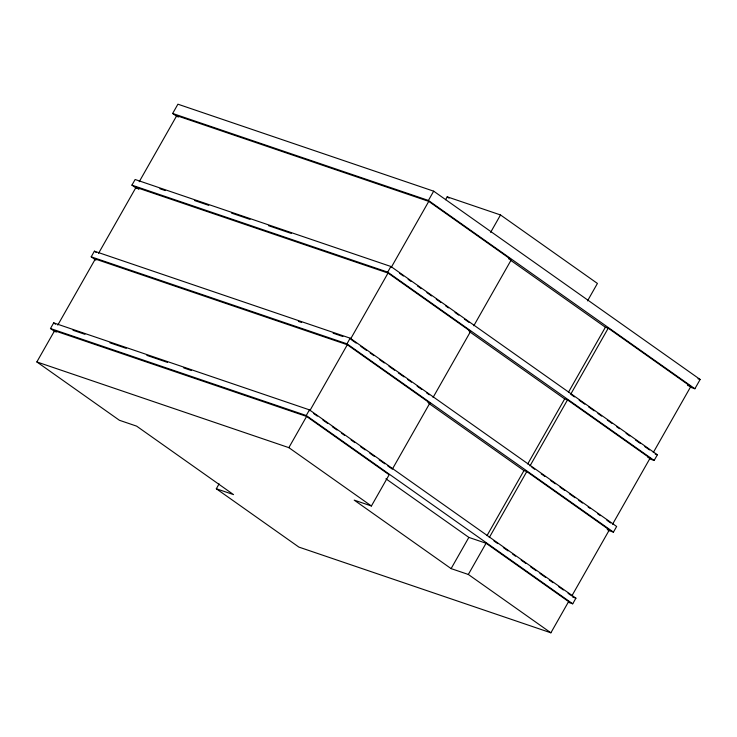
<?xml version="1.0" encoding="UTF-8"?>
<svg xmlns="http://www.w3.org/2000/svg" width="737" height="737" viewBox="0 0 737 737"><rect width="100%" height="100%" fill="white"/><g stroke="black" fill="none" stroke-linecap="round" stroke-linejoin="round"><path stroke-width="1.11" d="M55.164 331.825L50.475 328.518L53.681 322.88L309.448 409.864L575.919 598.168L572.723 603.806L568.365 602.322M95.893 260.143L91.204 256.826L94.4 251.188L350.167 338.182L616.648 526.485L613.442 532.123L607.997 530.272M136.612 188.46L131.923 185.144L135.129 179.506L390.896 266.49L657.367 454.793L654.161 460.432L649.813 458.958M177.341 116.778L172.642 113.461L177.912 104.193L433.678 191.178L700.15 379.481L694.89 388.749L690.532 387.266M219.092 483.877L216.319 488.76L233.537 494.61L136.621 426.133L119.403 420.274L36.85 361.931L54.584 330.729L306.592 416.433L389.145 474.775L371.411 505.987L354.202 500.128L451.108 568.614L468.327 574.464L550.889 632.807L568.614 601.595L486.061 543.252L468.843 537.402L385.912 478.792M57.781 325.091L95.303 259.037L347.311 344.75L429.864 403.084L392.351 469.137L387.662 465.821M98.509 253.399L136.023 187.355L388.031 273.058L470.593 331.401L433.07 397.446M139.229 181.717L176.751 115.672L428.759 201.376L511.312 259.719L473.799 325.763M50.475 328.518L306.242 415.502L309.448 409.864M91.204 256.826L346.97 343.82L350.167 338.182M131.923 185.144L387.69 272.128L390.896 266.49M172.642 113.461L428.409 200.446L433.678 191.178M36.85 361.931L288.858 447.645L306.592 416.433M309.789 410.795L347.311 344.75M350.517 339.112L388.031 273.058M391.236 267.42L428.759 201.376M445.563 199.736L447.212 196.825L500.515 214.955L597.421 283.441L587.527 300.862M490.612 232.385L500.515 214.955M451.108 568.614L468.843 537.402M487 535.652L523.952 470.602L526.78 471.569L609.342 529.912L571.82 595.957M527.72 463.969L564.671 398.92L567.508 399.887L650.062 458.221L612.539 524.274M568.439 392.277L605.39 327.237L608.228 328.195L690.781 386.538L653.268 452.582M468.327 574.464L486.061 543.252M489.257 537.614L526.78 471.569M529.986 465.931L567.508 399.887M608.228 328.195L570.705 394.249L574.464 396.902M508.484 258.751L511.312 259.719M159.865 188.736L165.3 190.579M194.623 200.556L208.746 205.356M231.556 213.122L250.027 219.396M268.489 225.679L291.299 233.436M697.976 378.744L700.15 379.481M687.529 385.433L690.781 386.538M468.704 330.756L470.593 331.401M298.374 321.378L301.636 322.484M333.133 333.198L342.908 336.523M655.193 454.056L657.367 454.793M647.887 457.484L650.062 458.221M427.976 402.448L429.864 403.084M72.991 330.259L84.939 334.322M109.924 342.816L126.22 348.361M146.856 355.381L167.492 362.401M183.789 367.938L191.39 370.527M607.168 529.166L609.342 529.912M572.658 597.053L575.919 598.168M550.889 632.807L298.881 547.094L216.319 488.76M447.212 196.825L449.073 198.142M428.409 200.446L694.89 388.749M510.345 260.069L605.39 327.237M176.751 115.672L178.621 116.999M399.684 273.39L403.434 276.043M408.123 279.36L410.942 281.35M417.501 285.984L421.26 288.637M426.889 292.617L431.578 295.933M436.267 299.25L440.956 302.557M445.645 305.873L448.465 307.863M455.033 312.506L458.783 315.16M464.411 319.13L469.101 322.447M579.153 400.209L584.782 404.189M588.531 406.842L594.16 410.822M597.91 413.475L601.668 416.119M607.297 420.099L611.986 423.416M616.676 426.732L619.495 428.722M626.063 433.356L629.813 436.009M635.441 439.989L640.131 443.305M644.82 446.622L649.509 449.929M387.69 272.128L654.161 460.432M469.626 331.751L564.671 398.92M136.023 187.355L138.842 189.345M351.457 339.775L356.146 343.092M360.835 346.399L366.464 350.379M370.214 353.032L373.972 355.685M379.601 359.665L384.29 362.973M388.979 366.289L394.608 370.269M398.358 372.922L403.987 376.902M407.745 379.546L411.495 382.199M417.124 386.179L421.813 389.495M426.502 392.812L429.321 394.792M531.865 467.258L534.675 469.248M541.244 473.891L544.993 476.535M550.622 480.515L555.311 483.831M560.009 487.148L564.699 490.464M569.388 493.772L575.017 497.751M578.766 500.405L582.525 503.058M588.154 507.038L590.024 508.355M597.532 513.661L600.342 515.651M606.91 520.294L610.669 522.948M346.97 343.82L613.442 532.123M428.897 403.443L523.952 470.602M94.4 251.188L96.28 252.515M313.547 413.448L317.297 416.101M322.926 420.072L327.615 423.388M332.304 426.705L337.002 430.021M341.692 433.338L344.501 435.327M351.07 439.961L354.819 442.615M360.448 446.594L365.147 449.911M369.836 453.227L374.525 456.535M379.214 459.851L384.843 463.831M493.956 540.93L497.705 543.584M503.334 547.563L508.023 550.88M512.712 554.187L515.532 556.177M521.16 560.157L525.849 563.473M530.539 566.79L536.168 570.76M539.926 573.414L545.555 577.393M549.305 580.047L553.054 582.7M558.683 586.67L563.372 589.987M568.07 593.303L570.88 595.293M306.242 415.502L572.723 603.806M288.858 447.645L371.411 505.987M53.681 322.88L55.561 324.206M54.584 330.729L56.454 332.046"/></g></svg>
